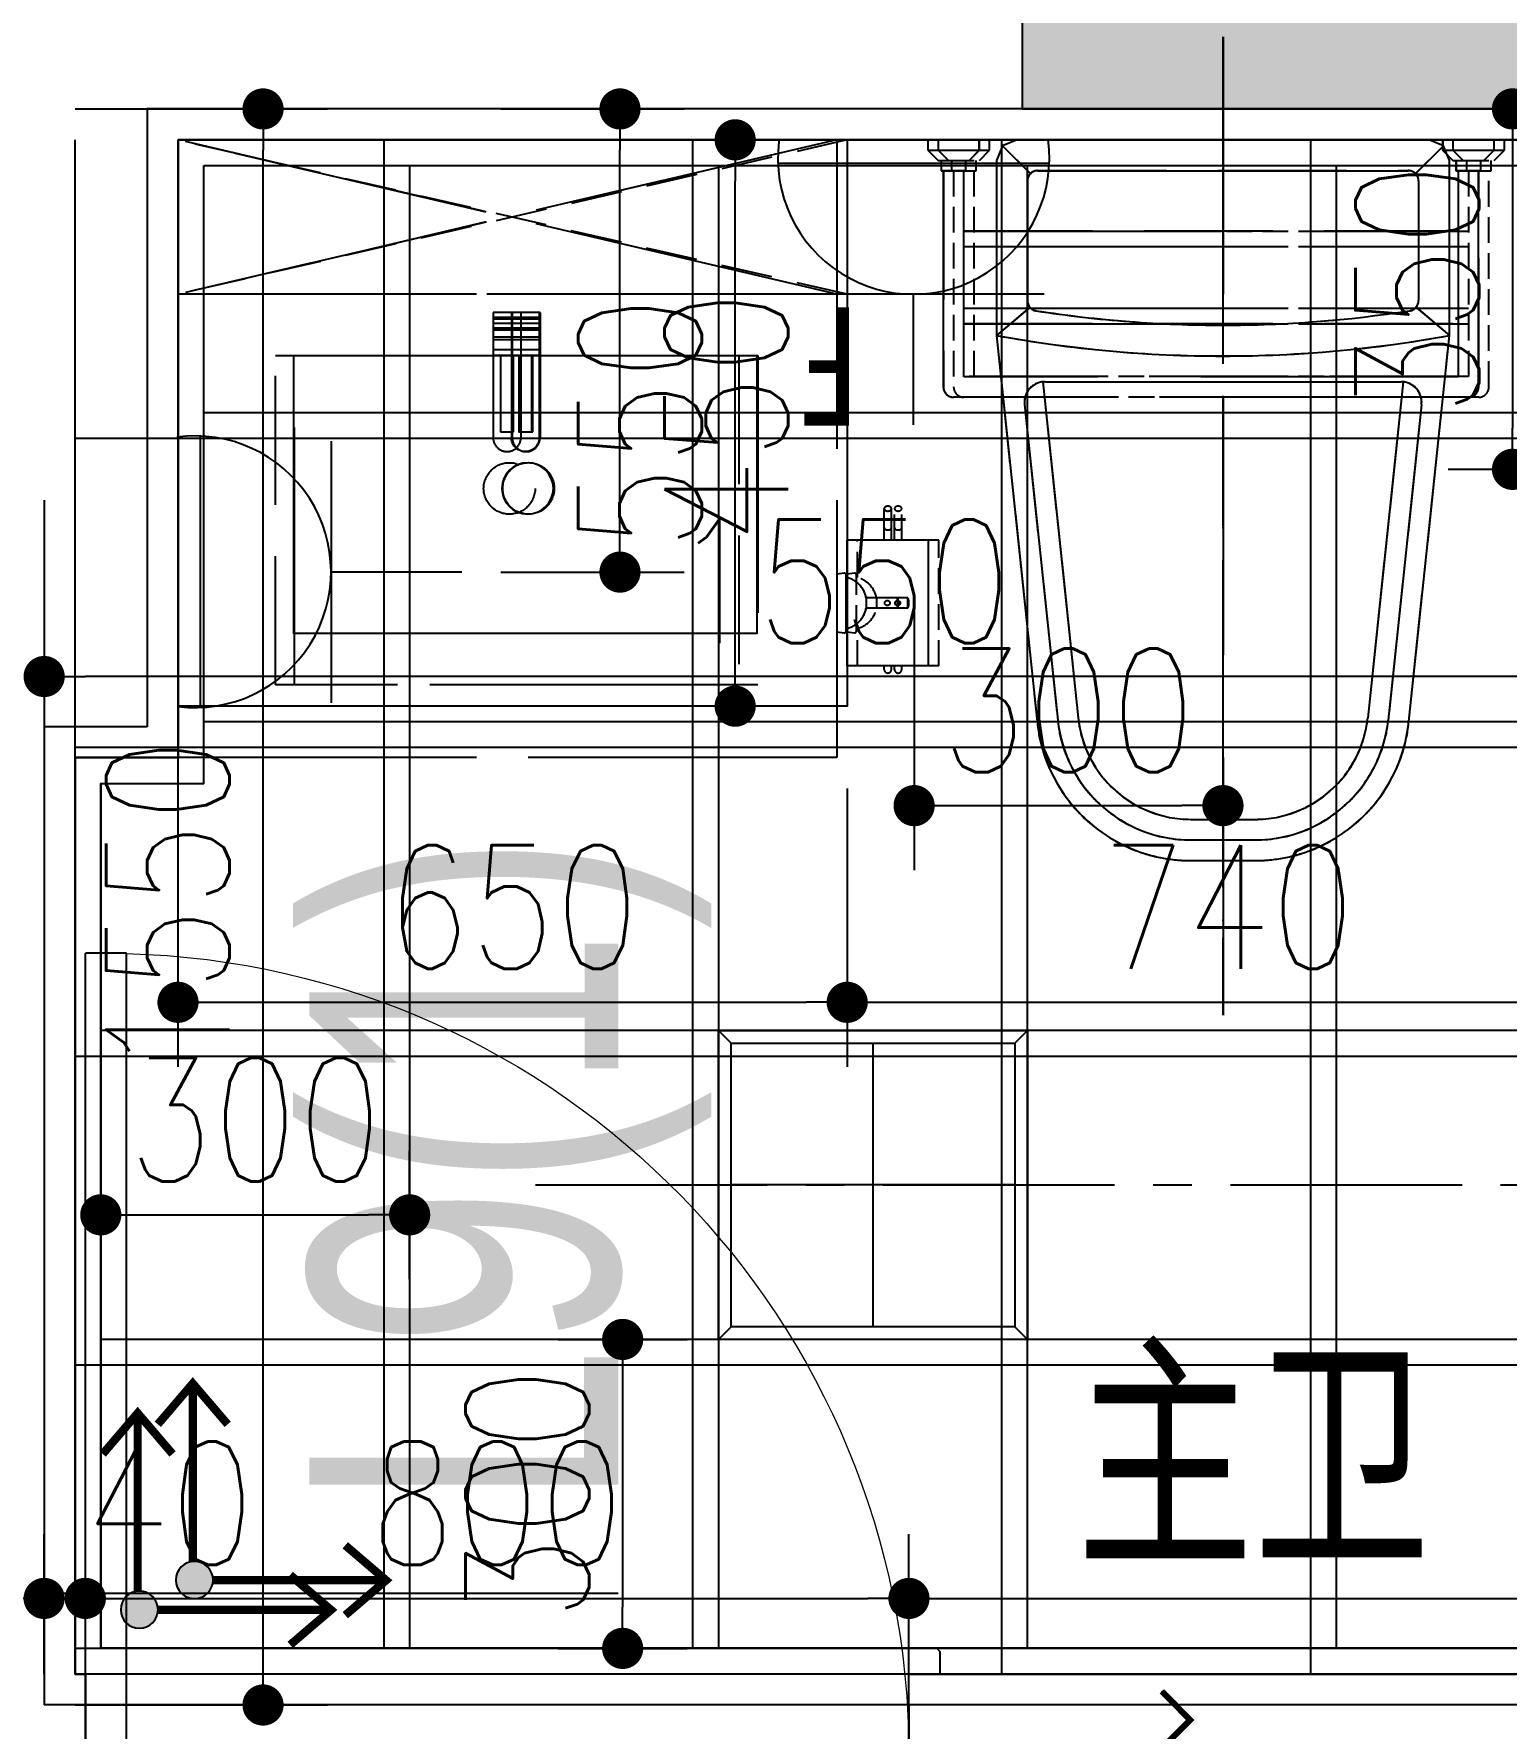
# Model space of a CAD drawing. Header units: inches. Extents: x -2597087 to 134135, y -662679 to 20000.
# Drawn here: x 13760 to 15190, y -13300 to -11655 of the extents above; entities that cross this region are included whole.
import ezdxf
from ezdxf.enums import TextEntityAlignment as Align

# ---------------------------------------------------------------- set-up
doc = ezdxf.new("R2010")
doc.units = ezdxf.units.IN
doc.header["$LTSCALE"] = 100
doc.header["$MEASUREMENT"] = 0
for name, pattern in [('$0$DASH', [0.35, 0.25, -0.1]), ('__DASH', [0.35, 0.25, -0.1]), ('CENTER', [50.8, 31.75, -6.35, 6.35, -6.35]), ('CENTER2', [1.125, 0.75, -0.125, 0.125, -0.125]), ('DASH', [0.35, 0.25, -0.1]), ('DASHDOT2', [12.7, 6.35, -3.175, 0, -3.175]), ('HIDDENX2', [0.75, 0.5, -0.25])]:
    doc.linetypes.add(name, pattern=pattern)
doc.layers.get('0').update_dxf_attribs({"linetype": 'CONTINUOUS'})
doc.layers.get('Defpoints').update_dxf_attribs({"linetype": 'CONTINUOUS'})
for name, color, linetype in [('-04给水图层', 142, 'CENTER'), ('00-墙填充', 8, 'CONTINUOUS'), ('00-墙实线', 6, 'CONTINUOUS'), ('00-梁编号', 2, 'CONTINUOUS'), ('00-梁虚线', 4, 'DASH'), ('C天-CEILITE', 5, 'CONTINUOUS'), ('DOOR', 4, 'CONTINUOUS'), ('EQUIP-动力', 3, 'CONTINUOUS'), ('EQUIP-照明', 3, 'CONTINUOUS'), ('fix', 8, 'CONTINUOUS'), ('floor', 8, 'CONTINUOUS'), ('PUB_HATCH', 8, 'CONTINUOUS'), ('RC', 1, 'CONTINUOUS'), ('RC-dim', 3, 'CONTINUOUS'), ('WALL', 7, 'CONTINUOUS'), ('wall-dim', 3, 'CONTINUOUS'), ('WC', 1, 'CONTINUOUS'), ('天花开线', 4, 'CONTINUOUS')]:
    doc.layers.add(name, color=color, linetype=linetype)
doc.layers.add('PUB_TEXT', color=2, linetype='CONTINUOUS', lineweight=0)
doc.styles.add('st', font='', dxfattribs={"width": 0.7})
doc.styles.get("Standard").update_dxf_attribs({"font": 'txt.shx', "width": 0.8, "bigfont": 'GBCBIG.shx'})
doc.styles.add('宋体', font='', dxfattribs={"width": 0.8})
doc.styles.add('结构海文', font='haiwenrs2015.shx', dxfattribs={"width": 0.7, "bigfont": 'haiwenhz.shx'})
doc.styles.get('st').set_extended_font_data('SimSun')
doc.styles.get('宋体').set_extended_font_data('SimSun')
doc.dimstyles.new('50', dxfattribs={"dimscale": 50, "dimtxt": 2.4, "dimasz": 0.8, "dimexe": 1.25, "dimexo": 0.6, "dimgap": 0.65, "dimtad": 1, "dimdec": 0, "dimdsep": 46, "dimtxsty": 'Standard', "dimblk1": 'DOT', "dimblk2": 'DOT', "dimsah": 1, "dimcen": 2.5, "dimclrd": 3, "dimclre": 3, "dimclrt": 3, "dimadec": 0, "dimazin": 0, "dimtfac": 1, "dimtdec": 0, "dimtix": 1, "dimtmove": 2, "dimatfit": 0, "dimldrblk": 'DOT', "dimfxl": 5, "dimfxlon": 1, "dimarcsym": 0})

# ---------------------------------------------------------------- blocks, each defined once
blk = doc.blocks.new('$DorLib2D$00000001')
for p, q in [((0.45, 0.975), (0.5, 0.975)), ((0.45, 0), (0.45, 0.975)), ((0.5, 0), (0.5, 0.975)), ((0.5, 0), (0.45, 0))]:
    blk.add_line(p, q)
at = {"lineweight": 13}
blk.add_arc((0.475, 0), 0.975, 91.4693, 180, dxfattribs=at)
blk = doc.blocks.new('DFG44EWDSDFG')
at = {"layer": 'PUB_HATCH'}
blk.add_hatch(color=6, dxfattribs=at).paths.add_polyline_path([(14719.9, -11527.5), (14719.9, -11727.5), (16169.9, -11727.5), (16169.9, -12077.5), (16369.9, -12077.5), (16369.9, -11527.5)])
at = {"layer": 'DOOR'}
blk.add_line((14609.9, -13277.5), (13809.9, -13277.5), dxfattribs=at)
at = {"layer": 'WALL', "color": 7}
for p, q in [((14719.9, -11527.5), (14719.9, -11727.5)), ((14719.9, -11727.5), (16169.9, -11727.5))]:
    blk.add_line(p, q, dxfattribs=at)
at = {"layer": 'WALL'}
for p, q in [((15269.9, -11727.5), (13869.9, -11727.5)), ((13869.9, -11727.5), (13869.9, -12327.5)), ((13769.9, -12327.5), (13769.9, -13277.5)), ((13769.9, -12327.5), (13769.9, -12327.5)), ((13869.9, -12327.5), (13769.9, -12327.5)), ((13809.9, -13277.5), (13769.9, -13277.5)), ((13809.9, -13377.5), (13809.9, -13277.5)), ((16169.9, -13277.5), (14609.9, -13277.5)), ((14609.9, -13277.5), (14609.9, -13377.5))]:
    blk.add_line(p, q, dxfattribs=at)
at = {"layer": 'DOOR', "xscale": -800, "yscale": 800, "zscale": 800}
blk.add_blockref('$DorLib2D$00000001', (14209.9, -13327.5), dxfattribs=at)
blk = doc.blocks.new('A$C59A76B4E')
at = {"color": 8, "linetype": 'ByBlock'}
for p, q in [((132.9, 407.1), (105.9, 434.1)), ((262.7, 407.6), (290, 440)), ((357.1, 412.8), (663.6, 380.5)), ((130, 40), (130, 400)), ((140, 410), (256.2, 410)), ((335.1, 395), (661.5, 360.6)), ((335, 47.1), (335, 392.9)), ((760, 188.7), (760, 251.2)), ((780, 188.7), (780, 251.2)), ((335.1, 45), (661.5, 79.4)), ((357.1, 27.2), (663.6, 59.5)), ((132.9, 32.9), (105.9, 5.9)), ((140, 30), (256.2, 30)), ((262.7, 32.4), (290, 0))]:
    blk.add_line(p, q, dxfattribs=at)
at = {"color": 251, "linetype": 'DASHDOT2', "ltscale": 0.1}
blk.add_line((0, 220), (950, 220), dxfattribs=at)
at = {"linetype": 'ByBlock'}
blk.add_lwpolyline([(290, 440), (120, 440), (105.9, 434.1), (100, 420), (100, 20), (105.9, 5.9), (120, 0), (290, 0), (665, 39.5, 0.385211), (800, 188.8), (800, 251.2, 0.385211), (665, 400.5), (290, 440)], format="xyb", dxfattribs=at)
at = {"color": 8, "linetype": 'ByBlock'}
for centre, radius, start, end in [((-910, 220), 1220, 349.6111, 10.3889), ((355, 392.9), 20, 83.9868, 180), ((140, 400), 10, 90, 180), ((256.2, 400), 10, 8.7743, 90), ((-910, 220), 1190, 351.2257, 8.7743), ((650, 251.2), 130, 0, 83.9868), ((650, 251.2), 110, 0, 83.9868), ((650, 188.8), 110, 276.0132, 0), ((650, 188.8), 130, 276.0132, 0), ((140, 40), 10, 180, 270), ((256.2, 40), 10, 270, 351.2257), ((355, 47.1), 20, 180, 276.0132)]:
    blk.add_arc(centre, radius, start, end, dxfattribs=at)
blk = doc.blocks.new('A$C566B0CA4')
at = {"color": 8, "linetype": 'DASH'}
for p, q in [((0, 240), (50, 240)), ((500, 240), (550, 240)), ((15, 220), (15, 10)), ((35, 20), (35, 220)), ((515, 220), (515, 20)), ((535, 10), (535, 220)), ((35, 161.4), (515, 161.4)), ((35, 146.4), (515, 146.4)), ((35, 86.4), (515, 86.4)), ((35, 71.4), (515, 71.4)), ((515, 20), (35, 20)), ((525, 0), (25, 0))]:
    blk.add_line(p, q, dxfattribs=at)
for points in [[(10, 230), (40, 230), (50, 240), (50, 250), (0, 250), (0, 240)], [(510, 230), (540, 230), (550, 240), (550, 250), (500, 250), (500, 240)]]:
    blk.add_lwpolyline(points, close=True, dxfattribs=at)
for points in [[(13, 230), (13, 220), (37, 220), (37, 230)], [(513, 230), (513, 220), (537, 220), (537, 230)]]:
    blk.add_lwpolyline(points, dxfattribs=at)
for centre, start, end in [((25, 10), 180, 270), ((525, 10), 270, 360)]:
    blk.add_arc(centre, 10, start, end, dxfattribs=at)
blk = doc.blocks.new('A$C39DC2553')
at = {"color": 1, "linetype": 'DASH'}
for p, q in [((33, 89), (33, 9.9)), ((155, 89), (33, 89)), ((155, 89), (155, 9.9)), ((33, 53), (2.3, 53)), ((99, 59), (89, 59)), ((89, 59), (89, 28.5)), ((99, 59), (99, 28.5)), ((158.5, 53), (155, 53)), ((33, 46), (2.3, 46)), ((158.5, 46), (155, 46)), ((89, 28.5), (99, 28.5)), ((69.2, 9.9), (33, 9.9)), ((155, 9.9), (118.8, 9.9))]:
    blk.add_line(p, q, dxfattribs=at)
blk.add_lwpolyline([(65, 7), (66, 0), (122, 0), (123, 7, 0.414214), (121, 9), (67, 9, 0.414214)], format="xyb", close=True, dxfattribs=at)
blk.add_circle((94, 49), 2.5, dxfattribs=at)
for centre, radius, start, end in [((94, 47), 13, 67.3801, 112.6199), ((158.5, 49.5), 3.5, 270, 90), ((94, 3.4), 25.6, 101.2518, 167.3196), ((94, 3.4), 25.6, 12.6804, 78.7482)]:
    blk.add_arc(centre, radius, start, end, dxfattribs=at)
at = {"color": 1, "linetype": 'DASH', "extrusion": (0, 0, -1)}
blk.add_ellipse((2.3, 49.5), major_axis=(0, 3.5), ratio=0.672221, start_param=3.141593, end_param=9.424778, dxfattribs=at)
at = {"color": 1, "linetype": 'DASH'}
blk.add_ellipse((20.7, 49.5), major_axis=(0, 3.5), ratio=0.672221, start_param=3.141593, end_param=6.283185, dxfattribs=at)
blk = doc.blocks.new('_Dot')
at = {"color": 0, "linetype": 'ByBlock', "lineweight": -2}
blk.add_line((-0.5, 0), (-1, 0), dxfattribs=at)
at = {"color": 0, "linetype": 'ByBlock', "const_width": 0.5}
blk.add_lwpolyline([(-0.25, 0, 1), (0.25, 0, 1)], format="xyb", close=True, dxfattribs=at)
blk = doc.blocks.new('*D416')
at = {"layer": 'Defpoints', "color": 0, "transparency": 16777216}
for p in [(13899.9, -12327.5), (14549.9, -12357.5), (14549.9, -12595.1)]:
    blk.add_point(p, dxfattribs=at)
at = {"layer": 'WC', "color": 3, "lineweight": -2, "transparency": 16777216}
for p, q in [((13899.9, -12357.5), (13899.9, -12657.6)), ((14549.9, -12387.5), (14549.9, -12657.6)), ((13939.9, -12595.1), (14509.9, -12595.1))]:
    blk.add_line(p, q, dxfattribs=at)
at = {"layer": 'WC', "color": 3, "lineweight": -2, "transparency": 16777216, "xscale": 40, "yscale": 40, "zscale": 40, "rotation": 180}
blk.add_blockref('_Dot', (13899.9, -12595.1), dxfattribs=at)
at = {"layer": 'WC', "color": 3, "lineweight": -2, "transparency": 16777216, "xscale": 40, "yscale": 40, "zscale": 40}
blk.add_blockref('_Dot', (14549.9, -12595.1), dxfattribs=at)
at = {"layer": 'WC', "color": 3, "transparency": 16777216, "insert": (14224.9, -12502.6), "char_height": 120, "attachment_point": 5}
blk.add_mtext('650', dxfattribs=at)
blk = doc.blocks.new('*D417')
at = {"layer": 'Defpoints', "color": 0, "transparency": 16777216}
for p in [(14549.9, -12357.5), (15289.9, -12357.5), (15289.9, -12595.1)]:
    blk.add_point(p, dxfattribs=at)
at = {"layer": 'WC', "color": 3, "lineweight": -2, "transparency": 16777216}
for p, q in [((14549.9, -12387.5), (14549.9, -12657.6)), ((15289.9, -12387.5), (15289.9, -12657.6)), ((14589.9, -12595.1), (15249.9, -12595.1))]:
    blk.add_line(p, q, dxfattribs=at)
at = {"layer": 'WC', "color": 3, "lineweight": -2, "transparency": 16777216, "xscale": 40, "yscale": 40, "zscale": 40, "rotation": 180}
blk.add_blockref('_Dot', (14549.9, -12595.1), dxfattribs=at)
at = {"layer": 'WC', "color": 3, "lineweight": -2, "transparency": 16777216, "xscale": 40, "yscale": 40, "zscale": 40}
blk.add_blockref('_Dot', (15289.9, -12595.1), dxfattribs=at)
at = {"layer": 'WC', "color": 3, "transparency": 16777216, "insert": (14919.9, -12502.6), "char_height": 120, "attachment_point": 5}
blk.add_mtext('740', dxfattribs=at)
blk = doc.blocks.new('洗手盆')
at = {"layer": 'WC'}
for p, q in [((274780.9, 964189.9), (274902.4, 964189.9)), ((274780.9, 964162.9), (274780.9, 964189.9)), ((274785.8, 964162.9), (274785.8, 964189.9)), ((274787.4, 964162.9), (274787.4, 964189.9)), ((274791.6, 964162.9), (274791.6, 964189.9)), ((274796.2, 964162.9), (274796.2, 964189.9)), ((274798, 964162.9), (274798, 964189.9)), ((274804.8, 964162.9), (274804.8, 964189.9)), ((274807.5, 964162.9), (274807.5, 964189.9)), ((274817.1, 964162.9), (274817.1, 964189.9)), ((274822.5, 964162.9), (274822.5, 964189.9)), ((274780.9, 964162.9), (274902.4, 964162.9))]:
    blk.add_line(p, q, dxfattribs=at)
for points in [[(274822.5, 964401.4), (274822.5, 963951.4), (275092.5, 963951.4), (275092.5, 964401.4)], [(274822.5, 964182.8), (274896.6, 964182.8), (274896.6, 964170.1), (274822.5, 964170.1)]]:
    blk.add_lwpolyline(points, close=True, dxfattribs=at)
blk.add_circle((274951.7, 964174.2), 25, dxfattribs=at)
blk.add_arc((274902.4, 964176.4), 13.5, 270, 90, dxfattribs=at)
blk = doc.blocks.new('*D426')
at = {"layer": 'Defpoints', "color": 0, "transparency": 16777216}
for p in [(14441.1, -11757.5), (14547.6, -11757.5), (14549.9, -12307.5)]:
    blk.add_point(p, dxfattribs=at)
at = {"layer": 'WC', "color": 3, "lineweight": -2, "transparency": 16777216}
for p, q in [((14517.6, -11757.5), (14378.6, -11757.5)), ((14441.1, -12267.5), (14441.1, -11797.5)), ((14519.9, -12307.5), (14378.6, -12307.5))]:
    blk.add_line(p, q, dxfattribs=at)
at = {"layer": 'WC', "color": 3, "lineweight": -2, "transparency": 16777216, "xscale": 40, "yscale": 40, "zscale": 40}
for p, rotation in [((14441.1, -11757.5), 90), ((14441.1, -12307.5), 270)]:
    blk.add_blockref('_Dot', p, dxfattribs=dict(at, rotation=rotation))
at = {"layer": 'WC', "color": 3, "transparency": 16777216, "insert": (14348.6, -12032.5), "char_height": 120, "attachment_point": 5, "rotation": 90}
blk.add_mtext('550', dxfattribs=at)
blk = doc.blocks.new('A$C7E671F70')
at = {"layer": 'C天-CEILITE', "color": 8}
for p, q in [((12.2, 287.8), (0, 300)), ((287.8, 287.8), (300, 300)), ((12.2, 12.2), (0, 0)), ((287.8, 12.2), (300, 0))]:
    blk.add_line(p, q, dxfattribs=at)
at = {"layer": 'C天-CEILITE', "color": 1}
blk.add_lwpolyline([(0, 300), (300, 300), (300, 0), (0, 0)], close=True, dxfattribs=at)
at = {"layer": 'C天-CEILITE', "color": 8}
blk.add_lwpolyline([(12.2, 287.8), (287.8, 287.8), (287.8, 12.2), (12.2, 12.2)], close=True, dxfattribs=at)
at = {"layer": 'RC', "color": 8}
for p, q in [((150, 287.8), (150, 12.2)), ((12.2, 150), (287.8, 150))]:
    blk.add_line(p, q, dxfattribs=at)
blk = doc.blocks.new('A$C305E440D')
at = {"layer": 'RC'}
blk.add_blockref('A$C7E671F70', (0, -300), dxfattribs=at)
blk = doc.blocks.new('VDFS12A2FAS')
at = {"linetype": 'ByBlock', "lineweight": -2}
h = blk.add_hatch(color=0, dxfattribs=at)
edge = h.paths.add_edge_path()
edge.add_arc((0, 0), 0.818, 0, 360)
at = {"color": 0, "linetype": 'ByBlock', "lineweight": -2}
for p, q in [((0.578, 0.578), (2.454, 2.454)), ((2.454, 2.454), (3.009, 1.899))]:
    blk.add_line(p, q, dxfattribs=at)
at = {"const_width": 0.118}
blk.add_lwpolyline([(0.578, 0.578), (2.454, 2.454), (3.009, 1.899)], dxfattribs=at)
at = {"color": 0, "linetype": 'ByBlock', "lineweight": -2}
blk.add_circle((0, 0), 0.818, dxfattribs=at)
blk = doc.blocks.new('pkgds')
blk.add_hatch(color=1).paths.add_polyline_path([(162250.7, -60662.2, 1), (162296, -60662.2, 1)])
at = {"color": 1, "const_width": 10}
for points in [[(162317.9, -60473.2), (162275.5, -60423.6), (162233.1, -60473.2)], [(162275.5, -60639.7), (162275.5, -60423.6)], [(162090.3, -60704.9), (162040.7, -60662.5), (162090.3, -60620.1)], [(162250.7, -60662.5), (162040.7, -60662.5)]]:
    blk.add_lwpolyline(points, dxfattribs=at)
at = {"color": 1}
blk.add_circle((162273.4, -60662.2), 22.6, dxfattribs=at)
blk = doc.blocks.new('DREGFDS34DFDFDFFDDFDF')
at = {"layer": 'EQUIP-动力', "color": 8, "linetype": '__DASH', "ltscale": 10}
for p, q in [((42934.2, -11657.5), (42934.2, -12607.5)), ((42559.2, -11907.5), (41917.9, -11757.5)), ((42559.2, -11757.5), (41919.2, -11907.5)), ((42559.2, -11757.5), (42559.2, -12357.5)), ((42747.1, -11790.4), (42720, -11763.3)), ((43121.3, -11790.4), (43148.3, -11763.3)), ((42647.5, -11767.5), (42697.5, -11767.5)), ((43147.5, -11767.5), (43197.5, -11767.5)), ((42662.5, -11787.5), (42662.5, -11997.5)), ((42682.5, -11987.5), (42682.5, -11787.5)), ((42754.2, -11787.5), (43114.2, -11787.5)), ((43162.5, -11787.5), (43162.5, -11987.5)), ((43182.5, -11997.5), (43182.5, -11787.5)), ((42744.2, -11797.5), (42744.2, -11913.6)), ((43124.2, -11797.5), (43124.2, -11913.6)), ((42682.5, -11846.1), (43162.5, -11846.1)), ((42682.5, -11861.1), (43162.5, -11861.1)), ((42559.2, -11907.5), (41919.2, -11907.5)), ((42243.8, -11925.3), (42243.8, -12046.8)), ((42270.8, -11925.3), (42243.8, -11925.3)), ((42270.8, -11925.3), (42270.8, -12046.8)), ((42682.5, -11921.1), (43162.5, -11921.1)), ((42746.6, -11920.2), (42714.2, -11947.5)), ((43121.8, -11920.2), (43154.2, -11947.5)), ((42270.8, -11930.2), (42243.8, -11930.2)), ((42270.8, -11931.7), (42243.8, -11931.7)), ((42270.8, -11935.9), (42243.8, -11935.9)), ((42270.8, -11940.6), (42243.8, -11940.6)), ((42270.8, -11942.3), (42243.8, -11942.3)), ((42682.5, -11936.1), (43162.5, -11936.1)), ((42270.8, -11949.2), (42243.8, -11949.2)), ((42270.8, -11951.8), (42243.8, -11951.8)), ((42270.8, -11961.5), (42243.8, -11961.5)), ((42270.8, -11966.8), (42243.8, -11966.8)), ((43162.5, -11987.5), (42682.5, -11987.5)), ((42759.2, -11992.6), (42793.5, -12318.9)), ((42761.3, -11992.5), (43107.1, -11992.5)), ((43109.2, -11992.6), (43074.8, -12318.9)), ((43172.5, -12007.5), (42672.5, -12007.5)), ((42741.4, -12014.5), (42773.7, -12321)), ((43127, -12014.5), (43094.7, -12321)), ((42605.1, -12146.3), (42605.1, -12115.7)), ((42612.1, -12146.3), (42612.1, -12115.7)), ((42569.1, -12182.6), (42569.1, -12146.3)), ((42648.1, -12146.3), (42569.1, -12146.3)), ((42648.1, -12268.3), (42648.1, -12146.3)), ((42587.6, -12202.3), (42587.6, -12212.3)), ((42618.1, -12202.3), (42587.6, -12202.3)), ((42618.1, -12212.3), (42618.1, -12202.3)), ((42618.1, -12212.3), (42587.6, -12212.3)), ((42569.1, -12268.3), (42569.1, -12232.1)), ((42648.1, -12268.3), (42569.1, -12268.3)), ((42605.1, -12271.8), (42605.1, -12268.3)), ((42612.1, -12271.8), (42612.1, -12268.3)), ((42559.2, -12357.5), (41819.2, -12357.5)), ((42902.9, -12417.4), (42965.4, -12417.4)), ((42902.9, -12437.4), (42965.4, -12437.4))]:
    blk.add_line(p, q, dxfattribs=at)
for points in [[(42657.5, -11777.5), (42687.5, -11777.5), (42697.5, -11767.5), (42697.5, -11757.5), (42647.5, -11757.5), (42647.5, -11767.5)], [(43157.5, -11777.5), (43187.5, -11777.5), (43197.5, -11767.5), (43197.5, -11757.5), (43147.5, -11757.5), (43147.5, -11767.5)], [(42032.3, -11966.8), (42482.3, -11966.8), (42482.3, -12286.8), (42032.3, -12286.8)], [(42251, -11966.8), (42251, -12041), (42263.7, -12041), (42263.7, -11966.8)]]:
    blk.add_lwpolyline(points, close=True, dxfattribs=at)
blk.add_lwpolyline([(43154.2, -11947.5), (43154.2, -11777.5), (43148.3, -11763.3), (43134.2, -11757.5), (42734.2, -11757.5), (42720, -11763.3), (42714.2, -11777.5), (42714.2, -11947.5), (42753.7, -12322.5, 0.385211), (42902.9, -12457.5), (42965.4, -12457.5, 0.385211), (43114.7, -12322.5), (43154.2, -11947.5)], format="xyb", dxfattribs=at)
for points in [[(42660.5, -11777.5), (42660.5, -11787.5), (42684.5, -11787.5), (42684.5, -11777.5)], [(43160.5, -11777.5), (43160.5, -11787.5), (43184.5, -11787.5), (43184.5, -11777.5)]]:
    blk.add_lwpolyline(points, dxfattribs=at)
blk.add_lwpolyline([(42566.1, -12178.3), (42559.1, -12179.3), (42559.1, -12235.3), (42566.1, -12236.3, 0.414214), (42568.1, -12234.3), (42568.1, -12180.3, 0.414214)], format="xyb", close=True, dxfattribs=at)
for centre, radius in [((42259.6, -12096), 25), ((42608.1, -12207.3), 2.5)]:
    blk.add_circle(centre, radius, dxfattribs=at)
for centre, radius, start, end in [((42754.2, -11797.5), 10, 90, 180), ((43114.2, -11797.5), 10, 0, 90), ((42754.2, -11913.6), 10, 180, 261.2257), ((42934.2, -10747.5), 1190, 261.2257, 278.7743), ((43114.2, -11913.6), 10, 278.7743, 0), ((42934.2, -10747.5), 1220, 259.6111, 280.3889), ((42761.3, -12012.4), 20, 90, 186.0132), ((43107.1, -12012.4), 20, 353.9868, 90), ((42672.5, -11997.5), 10, 180, 270), ((43172.5, -11997.5), 10, 270, 360), ((42257.3, -12046.8), 13.5, 180, 0), ((42562.5, -12207.3), 25.6, 11.2518, 77.3196), ((42606.1, -12207.3), 13, 337.3801, 22.6199), ((42562.5, -12207.3), 25.6, 282.6804, 348.7482), ((42608.6, -12271.8), 3.5, 180, 0), ((42902.9, -12307.4), 130, 186.0132, 270), ((42902.9, -12307.4), 110, 186.0132, 270), ((42965.4, -12307.4), 110, 270, 353.9868), ((42965.4, -12307.4), 130, 270, 353.9868)]:
    blk.add_arc(centre, radius, start, end, dxfattribs=at)
at = {"layer": 'EQUIP-动力', "color": 8, "linetype": '__DASH', "ltscale": 10, "extrusion": (0, 0, -1)}
blk.add_ellipse((42608.6, -12115.7), major_axis=(3.5, 0), ratio=0.672221, start_param=3.141593, end_param=9.424778, dxfattribs=at)
at = {"layer": 'EQUIP-动力', "color": 8, "linetype": '__DASH', "ltscale": 10}
blk.add_ellipse((42608.6, -12134), major_axis=(3.5, 0), ratio=0.672221, start_param=3.141593, end_param=6.283185, dxfattribs=at)
blk = doc.blocks.new('*D491')
at = {"layer": 'Defpoints', "color": 0, "transparency": 16777216}
for p in [(14614.9, -12176.1), (14914.9, -12176.1), (14914.9, -12404.1)]:
    blk.add_point(p, dxfattribs=at)
at = {"layer": 'EQUIP-动力', "color": 3, "lineweight": -2, "transparency": 16777216}
for p, q in [((14614.9, -12206.1), (14614.9, -12466.6)), ((14914.9, -12206.1), (14914.9, -12466.6)), ((14654.9, -12404.1), (14874.9, -12404.1))]:
    blk.add_line(p, q, dxfattribs=at)
at = {"layer": 'EQUIP-动力', "color": 3, "lineweight": -2, "transparency": 16777216, "xscale": 40, "yscale": 40, "zscale": 40, "rotation": 180}
blk.add_blockref('_Dot', (14614.9, -12404.1), dxfattribs=at)
at = {"layer": 'EQUIP-动力', "color": 3, "lineweight": -2, "transparency": 16777216, "xscale": 40, "yscale": 40, "zscale": 40}
blk.add_blockref('_Dot', (14914.9, -12404.1), dxfattribs=at)
at = {"layer": 'EQUIP-动力', "color": 3, "transparency": 16777216, "insert": (14764.9, -12311.6), "char_height": 120, "attachment_point": 5}
blk.add_mtext('300', dxfattribs=at)
blk = doc.blocks.new('*D492')
at = {"layer": 'Defpoints', "color": 0, "transparency": 16777216}
for p in [(14183.6, -11727.5), (14329.2, -11727.5), (14183.6, -12177.3)]:
    blk.add_point(p, dxfattribs=at)
at = {"layer": 'EQUIP-动力', "color": 3, "lineweight": -2, "transparency": 16777216}
for p, q in [((14213.6, -11727.5), (14391.7, -11727.5)), ((14329.2, -12137.3), (14329.2, -11767.5)), ((14213.6, -12177.3), (14391.7, -12177.3))]:
    blk.add_line(p, q, dxfattribs=at)
at = {"layer": 'EQUIP-动力', "color": 3, "lineweight": -2, "transparency": 16777216, "xscale": 40, "yscale": 40, "zscale": 40}
for p, rotation in [((14329.2, -11727.5), 90), ((14329.2, -12177.3), 270)]:
    blk.add_blockref('_Dot', p, dxfattribs=dict(at, rotation=rotation))
at = {"layer": 'EQUIP-动力', "color": 3, "transparency": 16777216, "insert": (14432.5, -12026.9), "char_height": 120, "attachment_point": 5, "rotation": 90}
blk.add_mtext('450', dxfattribs=at)
blk = doc.blocks.new('A$C13D5077C')
at = {"layer": 'EQUIP-动力', "color": 7}
for points in [[(0, 262.5), (0, 135.5)], [(-127, 135.5), (127, 135.5)], [(-132.1, 8.5), (131.5, 8.5)]]:
    blk.add_lwpolyline(points, dxfattribs=at)
blk.add_lwpolyline([(130.5, -13.1, 1.142122), (-130.9, -14.4)], format="xyb", dxfattribs=at)
blk = doc.blocks.new('A$C415A6ACF')
at = {"layer": 'EQUIP-动力', "color": 2}
blk.add_blockref('A$C13D5077C', (84.4, 14.5), dxfattribs=at)
at = {"layer": 'EQUIP-动力', "style": '宋体', "width": 0.8}
blk.add_text('F', height=115.1, rotation=0.0003, dxfattribs=at).set_placement((165.7, 220.2), align=Align.MIDDLE_CENTER)
blk = doc.blocks.new('h54h5h56j56')
at = {"layer": '-04给水图层', "color": 8, "linetype": '$0$DASH', "ltscale": 5}
for p, q in [((38320.1, 13016.3), (38320.1, 12066.3)), ((37945.1, 12916.3), (37305.1, 12766.3)), ((37945.1, 12766.3), (37305.1, 12916.3)), ((37945.1, 12916.3), (37945.1, 12316.3)), ((38083.5, 12916.3), (38033.5, 12916.3)), ((38033.5, 12916.3), (38033.5, 12906.3)), ((38083.5, 12906.3), (38083.5, 12916.3)), ((38120.1, 12916.3), (38106, 12910.4)), ((38520.1, 12916.3), (38120.1, 12916.3)), ((38534.3, 12910.4), (38520.1, 12916.3)), ((38583.5, 12916.3), (38533.5, 12916.3)), ((38533.5, 12916.3), (38533.5, 12906.3)), ((38583.5, 12906.3), (38583.5, 12916.3)), ((38033.5, 12906.3), (38083.5, 12906.3)), ((38033.5, 12906.3), (38043.5, 12896.3)), ((38073.5, 12896.3), (38083.5, 12906.3)), ((38106, 12910.4), (38100.1, 12896.3)), ((38133.1, 12883.3), (38106, 12910.4)), ((38507.2, 12883.3), (38534.3, 12910.4)), ((38533.5, 12906.3), (38583.5, 12906.3)), ((38533.5, 12906.3), (38543.5, 12896.3)), ((38540.1, 12896.3), (38534.3, 12910.4)), ((38573.5, 12896.3), (38583.5, 12906.3)), ((38043.5, 12896.3), (38073.5, 12896.3)), ((38046.5, 12896.3), (38046.5, 12886.3)), ((38046.5, 12886.3), (38070.5, 12886.3)), ((38048.5, 12886.3), (38048.5, 12676.3)), ((38068.5, 12686.3), (38068.5, 12886.3)), ((38070.5, 12886.3), (38070.5, 12896.3)), ((38100.1, 12896.3), (38100.1, 12726.3)), ((38140.1, 12886.3), (38500.1, 12886.3)), ((38540.1, 12726.3), (38540.1, 12896.3)), ((38543.5, 12896.3), (38573.5, 12896.3)), ((38546.5, 12896.3), (38546.5, 12886.3)), ((38546.5, 12886.3), (38570.5, 12886.3)), ((38548.5, 12886.3), (38548.5, 12686.3)), ((38568.5, 12676.3), (38568.5, 12886.3)), ((38570.5, 12886.3), (38570.5, 12896.3)), ((38130.1, 12876.3), (38130.1, 12760.1)), ((38510.1, 12876.3), (38510.1, 12760.1)), ((38068.5, 12827.7), (38548.5, 12827.7)), ((38068.5, 12812.7), (38548.5, 12812.7)), ((37945.1, 12766.3), (37305.1, 12766.3)), ((38068.5, 12752.7), (38548.5, 12752.7)), ((38132.5, 12753.6), (38100.1, 12726.3)), ((38507.7, 12753.6), (38540.1, 12726.3)), ((37611.2, 12748.5), (37611.2, 12627)), ((37638.2, 12748.5), (37611.2, 12748.5)), ((37638.2, 12743.6), (37611.2, 12743.6)), ((37638.2, 12742), (37611.2, 12742)), ((37638.2, 12737.8), (37611.2, 12737.8)), ((37638.2, 12748.5), (37638.2, 12627)), ((38068.5, 12737.7), (38548.5, 12737.7)), ((37638.2, 12733.2), (37611.2, 12733.2)), ((37638.2, 12731.4), (37611.2, 12731.4)), ((37638.2, 12724.6), (37611.2, 12724.6)), ((37638.2, 12721.9), (37611.2, 12721.9)), ((38100.1, 12726.3), (38139.6, 12351.3)), ((38500.6, 12351.3), (38540.1, 12726.3)), ((37399.7, 12706.9), (37849.7, 12706.9)), ((37399.7, 12386.9), (37399.7, 12706.9)), ((37638.2, 12712.3), (37611.2, 12712.3)), ((37638.2, 12706.9), (37611.2, 12706.9)), ((37618.3, 12706.9), (37618.3, 12632.7)), ((37631.1, 12706.9), (37618.3, 12706.9)), ((37631.1, 12632.7), (37631.1, 12706.9)), ((37849.7, 12706.9), (37849.7, 12386.9)), ((38548.5, 12686.3), (38068.5, 12686.3)), ((38145.1, 12681.2), (38179.5, 12354.8)), ((38147.2, 12681.3), (38493.1, 12681.3)), ((38495.1, 12681.2), (38460.8, 12354.8)), ((38558.5, 12666.3), (38058.5, 12666.3)), ((38127.3, 12659.2), (38159.6, 12352.7)), ((38512.9, 12659.2), (38480.7, 12352.7)), ((37618.3, 12632.7), (37631.1, 12632.7)), ((37991.1, 12527.4), (37991.1, 12558.1)), ((37998.1, 12527.4), (37998.1, 12558.1)), ((37955, 12491.2), (37955, 12527.4)), ((38034.1, 12527.4), (37955, 12527.4)), ((38034.1, 12405.4), (38034.1, 12527.4)), ((37952.1, 12495.4), (37945.1, 12494.4)), ((37945.1, 12494.4), (37945.1, 12438.4)), ((37954.1, 12439.4), (37954.1, 12493.4)), ((37973.6, 12471.4), (37973.6, 12461.4)), ((38004.1, 12471.4), (37973.6, 12471.4)), ((38004.1, 12461.4), (37973.6, 12461.4)), ((38004.1, 12461.4), (38004.1, 12471.4)), ((37955, 12405.4), (37955, 12441.6)), ((37945.1, 12438.4), (37952.1, 12437.4)), ((38034.1, 12405.4), (37955, 12405.4)), ((37991.1, 12401.9), (37991.1, 12405.4)), ((37998.1, 12401.9), (37998.1, 12405.4)), ((37849.7, 12386.9), (37399.7, 12386.9)), ((37945.1, 12316.3), (37205.1, 12316.3)), ((38288.9, 12256.3), (38351.4, 12256.3)), ((38288.9, 12236.3), (38351.4, 12236.3)), ((38288.9, 12216.3), (38351.4, 12216.3))]:
    blk.add_line(p, q, dxfattribs=at)
for centre, radius in [((37627, 12577.7), 25), ((37994.1, 12466.4), 2.5)]:
    blk.add_circle(centre, radius, dxfattribs=at)
for centre, radius, start, end in [((38140.1, 12876.3), 10, 90, 180), ((38500.1, 12876.3), 10, 0, 90), ((38140.1, 12760.1), 10, 180, 261.2257), ((38500.1, 12760.1), 10, 278.7743, 0), ((38320.1, 13926.3), 1190, 261.2257, 278.7743), ((38320.1, 13926.3), 1220, 259.6111, 280.3889), ((38058.5, 12676.3), 10, 180, 270), ((38147.2, 12661.3), 20, 90, 186.0132), ((38493.1, 12661.3), 20, 353.9868, 90), ((38558.5, 12676.3), 10, 270, 360), ((37624.7, 12627), 13.5, 180, 0), ((37952.1, 12493.4), 2, 0, 90), ((37948.5, 12466.4), 25.6, 11.2518, 77.3196), ((37948.5, 12466.4), 25.6, 282.6804, 348.7482), ((37992.1, 12466.4), 13, 337.3801, 22.6199), ((37952.1, 12439.4), 2, 270, 0), ((37994.6, 12401.9), 3.5, 180, 0), ((38288.9, 12366.3), 150, 185.7335, 270.0024), ((38288.9, 12366.3), 130, 186.0132, 270), ((38288.9, 12366.3), 110, 186.0132, 270), ((38351.4, 12366.3), 110, 270, 353.9868), ((38351.4, 12366.3), 130, 270, 353.9868), ((38351.4, 12366.3), 150, 269.9976, 354.2665)]:
    blk.add_arc(centre, radius, start, end, dxfattribs=at)
at = {"layer": '-04给水图层', "color": 8, "linetype": '$0$DASH', "ltscale": 5, "extrusion": (0, 0, -1)}
blk.add_ellipse((37994.6, 12558.1), major_axis=(3.5, 0), ratio=0.672221, start_param=3.141593, end_param=9.424778, dxfattribs=at)
at = {"layer": '-04给水图层', "color": 8, "linetype": '$0$DASH', "ltscale": 5}
blk.add_ellipse((37994.6, 12539.7), major_axis=(3.5, 0), ratio=0.672221, start_param=3.141593, end_param=6.283185, dxfattribs=at)
blk = doc.blocks.new('*D685')
at = {"layer": 'Defpoints', "color": 0, "transparency": 16777216}
for p in [(13809.9, -13174), (13769.9, -13277.5), (13809.9, -13277.5)]:
    blk.add_point(p, dxfattribs=at)
at = {"layer": 'wall-dim', "color": 3, "lineweight": -2, "transparency": 16777216}
for p, q in [((13769.9, -13247.5), (13769.9, -13111.5)), ((13809.9, -13247.5), (13809.9, -13111.5)), ((13729.9, -13174), (13689.9, -13174)), ((13769.9, -13174), (13809.9, -13174)), ((13849.9, -13174), (13889.9, -13174))]:
    blk.add_line(p, q, dxfattribs=at)
at = {"layer": 'wall-dim', "color": 3, "lineweight": -2, "transparency": 16777216, "xscale": 40, "yscale": 40, "zscale": 40}
blk.add_blockref('_Dot', (13769.9, -13174), dxfattribs=at)
at = {"layer": 'wall-dim', "color": 3, "lineweight": -2, "transparency": 16777216, "xscale": 40, "yscale": 40, "zscale": 40, "rotation": 180}
blk.add_blockref('_Dot', (13809.9, -13174), dxfattribs=at)
at = {"layer": 'wall-dim', "color": 3, "transparency": 16777216, "insert": (13891.8, -13081.5), "char_height": 120, "attachment_point": 5}
blk.add_mtext('40', dxfattribs=at)
blk = doc.blocks.new('*D686')
at = {"layer": 'Defpoints', "color": 0, "transparency": 16777216}
for p in [(14609.9, -13174), (13809.9, -13277.5), (14609.9, -13277.5)]:
    blk.add_point(p, dxfattribs=at)
at = {"layer": 'wall-dim', "color": 3, "lineweight": -2, "transparency": 16777216}
for p, q in [((13809.9, -13247.5), (13809.9, -13111.5)), ((14609.9, -13247.5), (14609.9, -13111.5)), ((13849.9, -13174), (14569.9, -13174))]:
    blk.add_line(p, q, dxfattribs=at)
at = {"layer": 'wall-dim', "color": 3, "lineweight": -2, "transparency": 16777216, "xscale": 40, "yscale": 40, "zscale": 40, "rotation": 180}
blk.add_blockref('_Dot', (13809.9, -13174), dxfattribs=at)
at = {"layer": 'wall-dim', "color": 3, "lineweight": -2, "transparency": 16777216, "xscale": 40, "yscale": 40, "zscale": 40}
blk.add_blockref('_Dot', (14609.9, -13174), dxfattribs=at)
at = {"layer": 'wall-dim', "color": 3, "transparency": 16777216, "insert": (14209.9, -13081.5), "char_height": 120, "attachment_point": 5}
blk.add_mtext('800', dxfattribs=at)
blk = doc.blocks.new('*D687')
at = {"layer": 'Defpoints', "color": 0, "transparency": 16777216}
for p in [(16139.9, -13174), (16139.9, -13247.5), (14609.9, -13277.5)]:
    blk.add_point(p, dxfattribs=at)
at = {"layer": 'wall-dim', "color": 3, "lineweight": -2, "transparency": 16777216}
for p, q in [((14609.9, -13247.5), (14609.9, -13111.5)), ((16139.9, -13217.5), (16139.9, -13111.5)), ((14649.9, -13174), (16099.9, -13174))]:
    blk.add_line(p, q, dxfattribs=at)
at = {"layer": 'wall-dim', "color": 3, "lineweight": -2, "transparency": 16777216, "xscale": 40, "yscale": 40, "zscale": 40, "rotation": 180}
blk.add_blockref('_Dot', (14609.9, -13174), dxfattribs=at)
at = {"layer": 'wall-dim', "color": 3, "lineweight": -2, "transparency": 16777216, "xscale": 40, "yscale": 40, "zscale": 40}
blk.add_blockref('_Dot', (16139.9, -13174), dxfattribs=at)
at = {"layer": 'wall-dim', "color": 3, "transparency": 16777216, "insert": (15374.9, -13081.5), "char_height": 120, "attachment_point": 5}
blk.add_mtext('1530', dxfattribs=at)
blk = doc.blocks.new('*D692')
at = {"layer": 'Defpoints', "color": 0, "transparency": 16777216}
for p in [(13769.9, -12077.5), (15319.9, -12077.5), (13769.9, -12278.7)]:
    blk.add_point(p, dxfattribs=at)
at = {"layer": 'wall-dim', "color": 3, "lineweight": -2, "transparency": 16777216}
for p, q in [((13769.9, -12107.5), (13769.9, -12341.2)), ((15319.9, -12107.5), (15319.9, -12341.2)), ((15279.9, -12278.7), (13809.9, -12278.7))]:
    blk.add_line(p, q, dxfattribs=at)
at = {"layer": 'wall-dim', "color": 3, "lineweight": -2, "transparency": 16777216, "xscale": 40, "yscale": 40, "zscale": 40, "rotation": 180}
blk.add_blockref('_Dot', (13769.9, -12278.7), dxfattribs=at)
at = {"layer": 'wall-dim', "color": 3, "lineweight": -2, "transparency": 16777216, "xscale": 40, "yscale": 40, "zscale": 40}
blk.add_blockref('_Dot', (15319.9, -12278.7), dxfattribs=at)
at = {"layer": 'wall-dim', "color": 3, "transparency": 16777216, "insert": (14544.9, -12186.2), "char_height": 120, "attachment_point": 5}
blk.add_mtext('1550', dxfattribs=at)
blk = doc.blocks.new('*D695')
at = {"layer": 'Defpoints', "color": 0, "transparency": 16777216}
for p in [(13769.9, -11727.5), (13982.5, -11727.5), (13769.9, -13277.5)]:
    blk.add_point(p, dxfattribs=at)
at = {"layer": 'wall-dim', "color": 3, "lineweight": -2, "transparency": 16777216}
for p, q in [((13799.9, -11727.5), (14045, -11727.5)), ((13982.5, -13237.5), (13982.5, -11767.5)), ((13799.9, -13277.5), (14045, -13277.5))]:
    blk.add_line(p, q, dxfattribs=at)
at = {"layer": 'wall-dim', "color": 3, "lineweight": -2, "transparency": 16777216, "xscale": 40, "yscale": 40, "zscale": 40}
for p, rotation in [((13982.5, -11727.5), 90), ((13982.5, -13277.5), 270)]:
    blk.add_blockref('_Dot', p, dxfattribs=dict(at, rotation=rotation))
at = {"layer": 'wall-dim', "color": 3, "transparency": 16777216, "insert": (13890, -12502.5), "char_height": 120, "attachment_point": 5, "rotation": 90}
blk.add_mtext('1550', dxfattribs=at)
blk = doc.blocks.new('*D700')
at = {"layer": 'Defpoints', "color": 0, "transparency": 16777216}
for p in [(15319.9, -11727.5), (15196.1, -12077.5), (15319.9, -12077.5)]:
    blk.add_point(p, dxfattribs=at)
at = {"layer": 'wall-dim', "color": 3, "lineweight": -2, "transparency": 16777216}
for p, q in [((15289.9, -11727.5), (15133.6, -11727.5)), ((15196.1, -11767.5), (15196.1, -12037.5)), ((15289.9, -12077.5), (15133.6, -12077.5))]:
    blk.add_line(p, q, dxfattribs=at)
at = {"layer": 'wall-dim', "color": 3, "lineweight": -2, "transparency": 16777216, "xscale": 40, "yscale": 40, "zscale": 40}
for p, rotation in [((15196.1, -11727.5), 90), ((15196.1, -12077.5), 270)]:
    blk.add_blockref('_Dot', p, dxfattribs=dict(at, rotation=rotation))
at = {"layer": 'wall-dim', "color": 3, "transparency": 16777216, "insert": (15103.6, -11902.5), "char_height": 120, "attachment_point": 5, "rotation": 90}
blk.add_mtext('350', dxfattribs=at)
blk = doc.blocks.new('GTDEHD')
at = {"layer": '00-墙填充', "color": 8}
for points in [[(111160.8, -20031.4), (111360.8, -20231.4), (111160.8, -20231.4), (111360.8, -20231.4)], [(111160.8, -20031.4), (111360.8, -20231.4), (112810.8, -20031.4), (112610.8, -20231.4)], [(111360.8, -20031.4), (111360.8, -20231.4), (111360.8, -20031.4), (111360.8, -20231.4)]]:
    blk.add_solid(points, dxfattribs=at)
at = {"layer": '00-墙实线', "color": 8}
for p, q in [((111160.8, -20031.4), (111160.8, -20231.4)), ((111160.8, -20231.4), (111360.8, -20231.4)), ((111360.8, -20231.4), (111360.8, -20231.4)), ((111360.8, -20231.4), (112610.8, -20231.4))]:
    blk.add_line(p, q, dxfattribs=at)
at = {"layer": '00-梁编号', "color": 8}
blk.add_line((110210.8, -21672.8), (110768.4, -21672.8), dxfattribs=at)
at = {"layer": '00-梁编号', "color": 8, "style": '结构海文', "width": 0.7}
blk.add_text('L9(1)', height=300, rotation=90, dxfattribs=at).set_placement((110768.4, -21590.5))
blk = doc.blocks.new('*D1096')
at = {"layer": 'Defpoints', "color": 0, "transparency": 16777216}
for p in [(14124.9, -12922.5), (14124.9, -13222.5), (14331.8, -13222.5)]:
    blk.add_point(p, dxfattribs=at)
at = {"layer": 'RC-dim', "color": 3, "lineweight": -2, "transparency": 16777216}
for p, q in [((14269.3, -12922.5), (14394.3, -12922.5)), ((14331.8, -12962.5), (14331.8, -13182.5)), ((14269.3, -13222.5), (14394.3, -13222.5))]:
    blk.add_line(p, q, dxfattribs=at)
at = {"layer": 'RC-dim', "color": 3, "lineweight": -2, "transparency": 16777216, "xscale": 40, "yscale": 40, "zscale": 40}
for p, rotation in [((14331.8, -12922.5), 90), ((14331.8, -13222.5), 270)]:
    blk.add_blockref('_Dot', p, dxfattribs=dict(at, rotation=rotation))
at = {"layer": 'RC-dim', "color": 3, "transparency": 16777216, "insert": (14239.3, -13072.5), "char_height": 120, "attachment_point": 5, "rotation": 90}
blk.add_mtext('300', dxfattribs=at)
blk = doc.blocks.new('*D1097')
at = {"layer": 'Defpoints', "color": 0, "transparency": 16777216}
for p in [(14124.9, -12801.5), (13824.9, -12922.5), (14124.9, -12922.5)]:
    blk.add_point(p, dxfattribs=at)
at = {"layer": 'RC-dim', "color": 3, "lineweight": -2, "transparency": 16777216}
for p, q in [((13824.9, -12864), (13824.9, -12739)), ((14124.9, -12864), (14124.9, -12739)), ((13864.9, -12801.5), (14084.9, -12801.5))]:
    blk.add_line(p, q, dxfattribs=at)
at = {"layer": 'RC-dim', "color": 3, "lineweight": -2, "transparency": 16777216, "xscale": 40, "yscale": 40, "zscale": 40, "rotation": 180}
blk.add_blockref('_Dot', (13824.9, -12801.5), dxfattribs=at)
at = {"layer": 'RC-dim', "color": 3, "lineweight": -2, "transparency": 16777216, "xscale": 40, "yscale": 40, "zscale": 40}
blk.add_blockref('_Dot', (14124.9, -12801.5), dxfattribs=at)
at = {"layer": 'RC-dim', "color": 3, "transparency": 16777216, "insert": (13974.9, -12709), "char_height": 120, "attachment_point": 5}
blk.add_mtext('300', dxfattribs=at)

msp = doc.modelspace()

# ---------------------------------------------------------------- hatches: boundary and pattern name
at = {"layer": 'floor'}
h = msp.add_hatch(dxfattribs=at)
h.set_pattern_fill('_USER', color=256, scale=300, double=1, pattern_type=0)
h.set_pattern_definition([(0, (13799.92, -13247.45), (0, 300), []), (90, (13799.92, -13247.45), (-300, 2e-14), [])])
h.paths.add_polyline_path([(13799.915, -11757.452), (15289.915, -11757.452), (15289.915, -13247.452), (14639.915, -13247.452), (14639.915, -13225.452), (14636.915, -13222.452), (13799.915, -13222.452)])
at = {"layer": 'RC'}
h = msp.add_hatch(dxfattribs=at)
h.set_pattern_fill('_USER', color=8, scale=300, angle=90, style=0, double=1, pattern_type=0)
h.set_pattern_definition([(90, (13824.92, -13222.45), (-300, 2e-14), []), (180, (13824.92, -13222.45), (-4e-14, -300), [])])
h.paths.add_polyline_path([(13924.915, -11782.452), (13924.915, -12382.452), (13824.915, -12382.452), (13824.915, -13222.452), (16114.915, -13222.452), (16114.915, -12132.452), (15264.915, -12132.452), (15264.915, -11782.452)])

# ---------------------------------------------------------------- linework, layer by layer
at = {"layer": 'fix'}
msp.add_lwpolyline([(14609.915, -13277.452), (14609.915, -13247.452), (16739.915, -13247.452), (16739.915, -11757.452), (16399.915, -11757.452), (16399.915, -12107.452), (15289.915, -12107.452), (15289.915, -11757.452), (13899.915, -11757.452), (13899.915, -12357.452), (13799.915, -12357.452), (13799.915, -13247.452), (13809.915, -13247.452), (13809.915, -13277.452)], dxfattribs=at)
at = {"layer": 'floor', "color": 1}
msp.add_lwpolyline([(13799.915, -13222.452), (14636.915, -13222.452), (14639.915, -13225.452), (14639.915, -13247.452)], dxfattribs=at)
at = {"layer": 'RC', "color": 8}
for points in [[(13899.915, -11757.452), (15289.915, -11757.452), (15289.915, -12107.452), (16139.915, -12107.452), (16139.915, -13247.452), (13799.915, -13247.452), (13799.915, -12357.452), (13899.915, -12357.452)], [(13924.915, -11782.452), (15264.915, -11782.452), (15264.915, -12132.452), (16114.915, -12132.452), (16114.915, -13222.452), (13824.915, -13222.452), (13824.915, -12382.452), (13924.915, -12382.452)]]:
    msp.add_lwpolyline(points, close=True, dxfattribs=at)
at = {"layer": 'RC'}
msp.add_lwpolyline([(14609.915, -13247.452), (13809.915, -13247.452), (13809.915, -13377.452), (14609.915, -13377.452)], close=True, dxfattribs=at)
at = {"layer": 'WC', "color": 8, "linetype": 'HIDDENX2'}
for p, q in [((14549.915, -11907.452), (13898.677, -11757.452)), ((14549.915, -11757.452), (13899.915, -11907.452))]:
    msp.add_line(p, q, dxfattribs=at)
at = {"layer": 'WC', "linetype": 'HIDDENX2'}
msp.add_line((14549.915, -11907.452), (13899.915, -11907.452), dxfattribs=at)
at = {"layer": 'WC', "color": 2}
msp.add_lwpolyline([(14549.915, -11757.452), (14549.915, -12307.452), (13899.915, -12307.452)], dxfattribs=at)
at = {"layer": '天花开线', "linetype": 'CENTER2', "ltscale": 3}
msp.add_line((14247.093, -12772.452), (15836.914, -12772.452), dxfattribs=at)

# ---------------------------------------------------------------- block references
at = {"layer": '-04给水图层'}
msp.add_blockref('h54h5h56j56', (-23405.213, -24673.725), dxfattribs=at)
msp.add_blockref('DFG44EWDSDFG', (0, 0))
at = {"layer": '00-梁虚线'}
msp.add_blockref('GTDEHD', (-96440.852, 8503.907), dxfattribs=at)
at = {"layer": 'EQUIP-动力', "color": 2}
msp.add_blockref('DREGFDS34DFDFDFFDDFDF', (-28019.272, 0), dxfattribs=at)
for name, p, rotation in [('A$C415A6ACF', (14698.486, -11757.4), 180.0212773974871), ('A$C13D5077C', (13913.023, -12177.253), 270)]:
    msp.add_blockref(name, p, dxfattribs=dict(at, rotation=rotation))
at = {"layer": 'EQUIP-照明', "xscale": -50.00000000000002, "yscale": 49.99999999999999, "zscale": 50, "rotation": 269.5280100287795}
msp.add_blockref('VDFS12A2FAS', (14759.381, -13413.854), dxfattribs=at)
at = {"layer": 'floor', "color": 1, "xscale": -0.7999999998137355, "yscale": 0.7999999998137355, "zscale": 0.7999999998137355}
msp.add_blockref('pkgds', (143681.116, 35344.837), dxfattribs=at)
at = {"layer": 'RC', "color": 8, "rotation": 270}
msp.add_blockref('A$C305E440D', (14724.92, -12622.45), dxfattribs=at)
at = {"layer": 'RC', "color": 1, "xscale": -0.7999999998137355, "yscale": 0.7999999998137355, "zscale": 0.7999999998137355}
msp.add_blockref('pkgds', (143734.624, 35373.625), dxfattribs=at)
at = {"layer": 'WC', "rotation": 270}
for name, p in [('A$C59A76B4E', (14694.915, -11657.452)), ('A$C39DC2553', (14549.87, -12113.324))]:
    msp.add_blockref(name, p, dxfattribs=at)
at = {"layer": 'WC'}
msp.add_blockref('A$C566B0CA4', (14638.269, -12007.453), dxfattribs=at)
at = {"layer": 'WC', "color": 2, "extrusion": (0, 0, -1), "zscale": -1, "rotation": 270}
msp.add_blockref('洗手盆', (-978413.675, 262855.662), dxfattribs=at)

# ---------------------------------------------------------------- texts
at = {"layer": 'PUB_TEXT', "linetype": 'ByBlock', "style": 'st', "width": 0.7}
msp.add_text('主卫', height=180, dxfattribs=at).set_placement((14772.593, -13123.681))

# ---------------------------------------------------------------- dimensions: what is measured, and where the dimension line sits
at = {"layer": 'EQUIP-动力'}
dim = msp.add_linear_dim(base=(14329.231, -11727.452), p1=(14183.625, -12177.25), p2=(14183.625, -11727.452), angle=90, dimstyle='50', dxfattribs=at)
dim.commit()
dim.dimension.update_dxf_attribs({"geometry": '*D492', "text_midpoint": (14432.525, -12026.894), "dimtype": 160})
dim = msp.add_linear_dim(base=(14914.915, -12404.143), p1=(14614.916, -12176.054), p2=(14914.915, -12176.054), dimstyle='50', dxfattribs=at)
dim.commit()
dim.dimension.update_dxf_attribs({"geometry": '*D491', "text_midpoint": (14764.915, -12311.643)})
at = {"layer": 'RC-dim'}
dim = msp.add_linear_dim(base=(14124.915, -12801.46), p1=(13824.915, -12922.452), p2=(14124.915, -12922.452), dimstyle='50', override={"dimfxl": 1.25, "dimarcsym": 2}, dxfattribs=at)
dim.commit()
dim.dimension.update_dxf_attribs({"geometry": '*D1097', "text_midpoint": (13974.915, -12708.96)})
dim = msp.add_linear_dim(base=(14331.776, -13222.452), p1=(14124.915, -12922.452), p2=(14124.915, -13222.452), angle=90, dimstyle='50', override={"dimfxl": 1.25, "dimarcsym": 2}, dxfattribs=at)
dim.commit()
dim.dimension.update_dxf_attribs({"geometry": '*D1096', "text_midpoint": (14239.276, -13072.452)})
at = {"layer": 'wall-dim'}
for base, p1, p2, picture, middle in [((13982.513, -11727.452), (13769.915, -13277.452), (13769.915, -11727.452), '*D695', (13890.013, -12502.452)), ((15196.083, -12077.452), (15319.915, -11727.452), (15319.915, -12077.452), '*D700', (15103.583, -11902.452))]:
    dim = msp.add_linear_dim(base=base, p1=p1, p2=p2, angle=90, dimstyle='50', override={"dimarcsym": 2}, dxfattribs=at)
    dim.commit()
    dim.dimension.update_dxf_attribs({"geometry": picture, "text_midpoint": middle})
for base, p1, p2, picture, middle in [((13769.915, -12278.683), (15319.915, -12077.452), (13769.915, -12077.452), '*D692', (14544.915, -12186.183)), ((14609.915, -13174.018), (13809.915, -13277.452), (14609.915, -13277.452), '*D686', (14209.915, -13081.518)), ((16139.915, -13174.018), (14609.915, -13277.452), (16139.915, -13247.452), '*D687', (15374.915, -13081.518))]:
    dim = msp.add_linear_dim(base=base, p1=p1, p2=p2, dimstyle='50', override={"dimarcsym": 2}, dxfattribs=at)
    dim.commit()
    dim.dimension.update_dxf_attribs({"geometry": picture, "text_midpoint": middle})
dim = msp.add_linear_dim(base=(13809.915, -13174.018), p1=(13769.915, -13277.452), p2=(13809.915, -13277.452), dimstyle='50', override={"dimarcsym": 2}, dxfattribs=at)
dim.commit()
dim.dimension.update_dxf_attribs({"geometry": '*D685', "text_midpoint": (13891.838, -13081.518), "dimtype": 160})
at = {"layer": 'WC'}
dim = msp.add_linear_dim(base=(14441.118, -11757.452), p1=(14549.915, -12307.452), p2=(14547.631, -11757.452), angle=90, dimstyle='50', dxfattribs=at)
dim.commit()
dim.dimension.update_dxf_attribs({"geometry": '*D426', "text_midpoint": (14348.618, -12032.452)})
for base, p1, p2, picture, middle in [((14549.915, -12595.089), (13899.915, -12327.452), (14549.915, -12357.452), '*D416', (14224.915, -12502.589)), ((15289.915, -12595.089), (14549.915, -12357.452), (15289.915, -12357.452), '*D417', (14919.915, -12502.589))]:
    dim = msp.add_linear_dim(base=base, p1=p1, p2=p2, dimstyle='50', dxfattribs=at)
    dim.commit()
    dim.dimension.update_dxf_attribs({"geometry": picture, "text_midpoint": middle})

doc.saveas('drawing.dxf')
